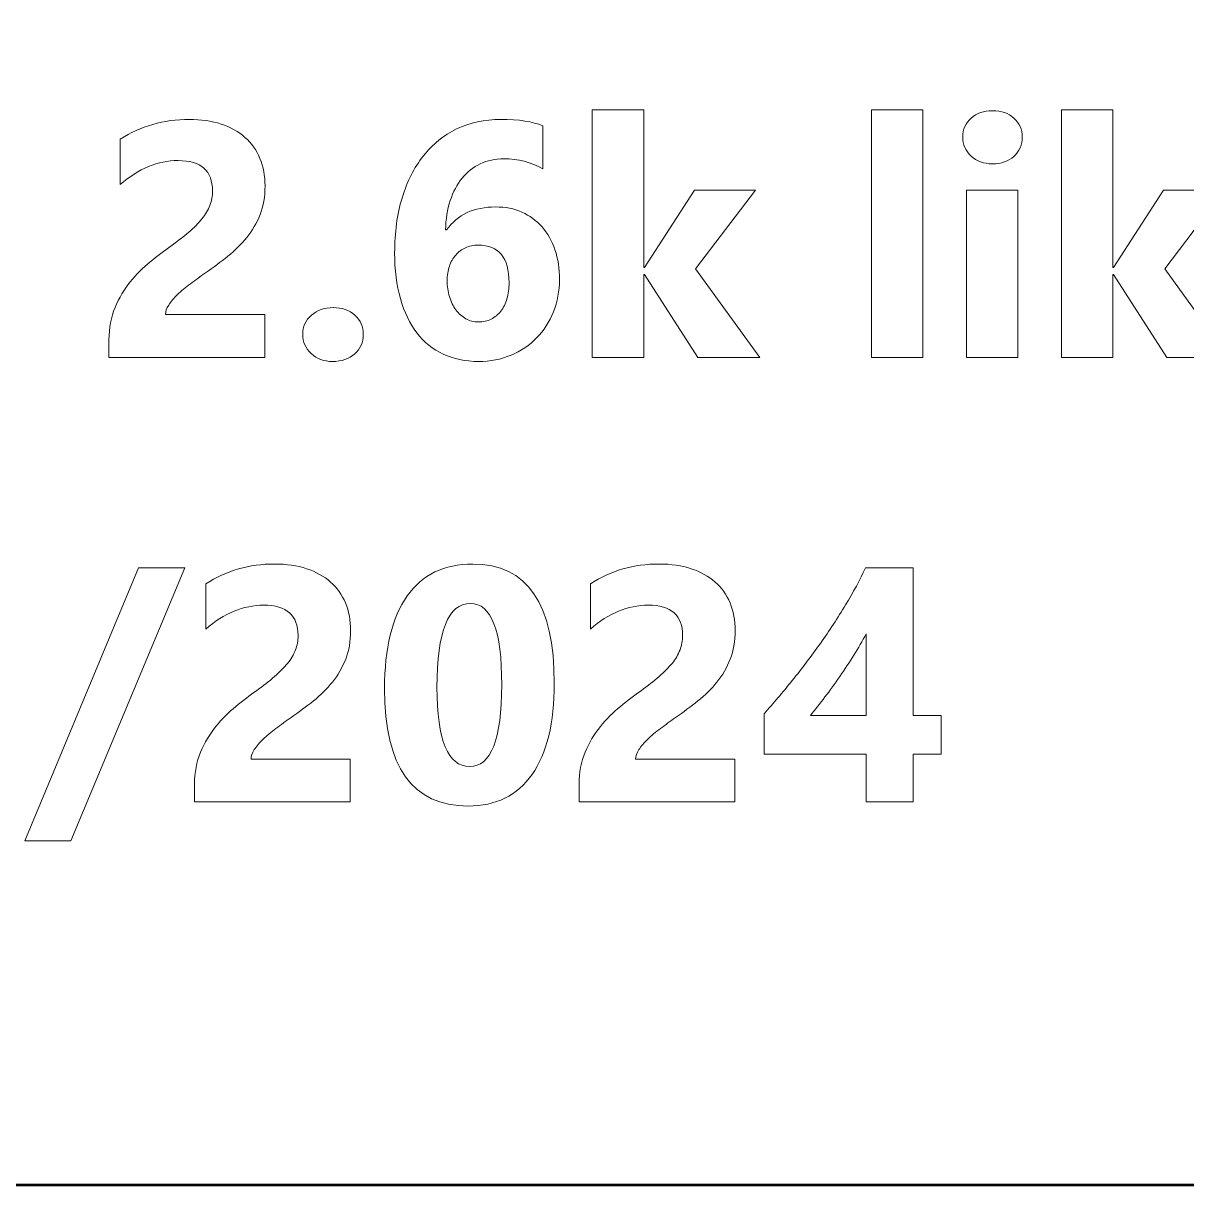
# Model space of a CAD drawing. Header units: centimetres. Extents: x -15 to 18.5, y -14.8 to 14.8.
# Drawn here: x -8.954 to -6.744, y -12.1 to -9.893 of the extents above; entities that cross this region are included whole.
import ezdxf

# ---------------------------------------------------------------- set-up
doc = ezdxf.new("R2010")
doc.units = ezdxf.units.CM
doc.header["$MEASUREMENT"] = 0
doc.layers.add('Layer 1', color=7, linetype='Continuous')

msp = doc.modelspace()

# ---------------------------------------------------------------- linework, layer by layer
at = {"layer": 'Layer 1', "color": 5, "lineweight": 53}
msp.add_open_spline([(-13.5, -4.9), (-13.5, -4.9), (4.5, -4.9), (4.5, -4.9), (4.5, -4.9), (4.5, -4.9), (4.5, -12.1), (4.5, -12.1), (4.5, -12.1), (4.5, -12.1), (-13.5, -12.1), (-13.5, -12.1), (-13.5, -12.1), (-13.5, -12.1), (-13.5, -4.9), (-13.5, -4.9)], degree=3, knots=[0, 0, 0, 0, 0.2, 0.2, 0.2, 0.2, 0.4, 0.4, 0.4, 0.4, 0.6, 0.6, 0.6, 0.6, 1, 1, 1, 1], dxfattribs=at)
at = {"layer": 'Layer 1', "color": 202, "lineweight": 9}
for points, knots in [([(-8.68347, -10.44694), (-8.68347, -10.44694), (-8.49498, -10.44694), (-8.49498, -10.44694), (-8.49498, -10.44694), (-8.49498, -10.44694), (-8.49498, -10.52822), (-8.49498, -10.52822), (-8.49498, -10.52822), (-8.49498, -10.52822), (-8.79078, -10.52822), (-8.79078, -10.52822), (-8.79078, -10.52822), (-8.79078, -10.52822), (-8.79078, -10.49478), (-8.79078, -10.49478), (-8.79078, -10.49478), (-8.79078, -10.47202), (-8.78697, -10.4516), (-8.77925, -10.4335), (-8.77925, -10.4335), (-8.77163, -10.4154), (-8.762, -10.39921), (-8.75046, -10.38482), (-8.75046, -10.38482), (-8.73892, -10.37042), (-8.72622, -10.35772), (-8.71247, -10.34672), (-8.71247, -10.34672), (-8.69871, -10.3356), (-8.68569, -10.32565), (-8.6732, -10.31676), (-8.6732, -10.31676), (-8.66018, -10.30745), (-8.64886, -10.29856), (-8.63902, -10.29009), (-8.63902, -10.29009), (-8.62917, -10.28163), (-8.62092, -10.27316), (-8.61415, -10.2648), (-8.61415, -10.2648), (-8.60748, -10.25644), (-8.6025, -10.24797), (-8.59912, -10.2394), (-8.59912, -10.2394), (-8.59584, -10.23083), (-8.59414, -10.22173), (-8.59414, -10.21199), (-8.59414, -10.21199), (-8.59414, -10.19294), (-8.59954, -10.17855), (-8.61034, -10.16881), (-8.61034, -10.16881), (-8.62103, -10.15918), (-8.63754, -10.15431), (-8.65965, -10.15431), (-8.65965, -10.15431), (-8.69786, -10.15431), (-8.73448, -10.16944), (-8.7694, -10.19982), (-8.7694, -10.19982), (-8.7694, -10.19982), (-8.7694, -10.11367), (-8.7694, -10.11367), (-8.7694, -10.11367), (-8.73067, -10.08869), (-8.68707, -10.0761), (-8.63849, -10.0761), (-8.63849, -10.0761), (-8.61595, -10.0761), (-8.59584, -10.07906), (-8.57795, -10.08499), (-8.57795, -10.08499), (-8.56007, -10.09092), (-8.54493, -10.09928), (-8.53244, -10.11028), (-8.53244, -10.11028), (-8.52006, -10.12118), (-8.51064, -10.13452), (-8.50408, -10.15008), (-8.50408, -10.15008), (-8.49762, -10.16574), (-8.49434, -10.1831), (-8.49434, -10.20236), (-8.49434, -10.20236), (-8.49434, -10.22278), (-8.49752, -10.24099), (-8.50376, -10.25686), (-8.50376, -10.25686), (-8.51011, -10.27284), (-8.51847, -10.28734), (-8.52895, -10.30036), (-8.52895, -10.30036), (-8.53932, -10.31338), (-8.55139, -10.32534), (-8.56504, -10.33613), (-8.56504, -10.33613), (-8.57869, -10.34703), (-8.59287, -10.35751), (-8.60748, -10.36756), (-8.60748, -10.36756), (-8.61743, -10.37466), (-8.62695, -10.38164), (-8.63616, -10.38852), (-8.63616, -10.38852), (-8.64537, -10.3955), (-8.65352, -10.40228), (-8.6605, -10.40905), (-8.6605, -10.40905), (-8.66759, -10.41572), (-8.6732, -10.42228), (-8.67733, -10.42874), (-8.67733, -10.42874), (-8.68146, -10.43509), (-8.68347, -10.44122), (-8.68347, -10.44694)], [0, 0, 0, 0, 0.0333333, 0.0333333, 0.0333333, 0.0333333, 0.0666667, 0.0666667, 0.0666667, 0.0666667, 0.1, 0.1, 0.1, 0.1, 0.1333333, 0.1333333, 0.1333333, 0.1333333, 0.1666667, 0.1666667, 0.1666667, 0.1666667, 0.2, 0.2, 0.2, 0.2, 0.2333333, 0.2333333, 0.2333333, 0.2333333, 0.2666667, 0.2666667, 0.2666667, 0.2666667, 0.3, 0.3, 0.3, 0.3, 0.3333333, 0.3333333, 0.3333333, 0.3333333, 0.3666667, 0.3666667, 0.3666667, 0.3666667, 0.4, 0.4, 0.4, 0.4, 0.4333333, 0.4333333, 0.4333333, 0.4333333, 0.4666667, 0.4666667, 0.4666667, 0.4666667, 0.5, 0.5, 0.5, 0.5, 0.5333333, 0.5333333, 0.5333333, 0.5333333, 0.5666667, 0.5666667, 0.5666667, 0.5666667, 0.6, 0.6, 0.6, 0.6, 0.6333333, 0.6333333, 0.6333333, 0.6333333, 0.6666667, 0.6666667, 0.6666667, 0.6666667, 0.7, 0.7, 0.7, 0.7, 0.7333333, 0.7333333, 0.7333333, 0.7333333, 0.7666667, 0.7666667, 0.7666667, 0.7666667, 0.8, 0.8, 0.8, 0.8, 0.8333333, 0.8333333, 0.8333333, 0.8333333, 0.8666667, 0.8666667, 0.8666667, 0.8666667, 0.9, 0.9, 0.9, 0.9, 0.9333333, 0.9333333, 0.9333333, 0.9333333, 1, 1, 1, 1]), ([(-7.93501, -10.38037), (-7.93501, -10.40228), (-7.93882, -10.4227), (-7.94644, -10.44175), (-7.94644, -10.44175), (-7.95417, -10.4607), (-7.96475, -10.47721), (-7.9784, -10.49118), (-7.9784, -10.49118), (-7.99205, -10.50515), (-8.00825, -10.51605), (-8.02708, -10.52399), (-8.02708, -10.52399), (-8.04592, -10.53203), (-8.06645, -10.53595), (-8.08879, -10.53595), (-8.08879, -10.53595), (-8.11376, -10.53595), (-8.1362, -10.53129), (-8.15588, -10.52198), (-8.15588, -10.52198), (-8.17567, -10.51277), (-8.1924, -10.49922), (-8.20605, -10.48155), (-8.20605, -10.48155), (-8.2196, -10.46387), (-8.23007, -10.44218), (-8.23727, -10.41657), (-8.23727, -10.41657), (-8.24457, -10.39095), (-8.24817, -10.36196), (-8.24817, -10.32946), (-8.24817, -10.32946), (-8.24817, -10.29126), (-8.24351, -10.25655), (-8.23409, -10.22543), (-8.23409, -10.22543), (-8.22468, -10.19432), (-8.21123, -10.16775), (-8.19377, -10.14563), (-8.19377, -10.14563), (-8.17631, -10.12351), (-8.15514, -10.10637), (-8.13038, -10.0943), (-8.13038, -10.0943), (-8.10551, -10.08224), (-8.07767, -10.0761), (-8.04666, -10.0761), (-8.04666, -10.0761), (-8.01227, -10.0761), (-7.9857, -10.08023), (-7.96665, -10.08827), (-7.96665, -10.08827), (-7.96665, -10.08827), (-7.96665, -10.17008), (-7.96665, -10.17008), (-7.96665, -10.17008), (-7.9892, -10.15727), (-8.01375, -10.15092), (-8.04042, -10.15092), (-8.04042, -10.15092), (-8.05693, -10.15092), (-8.07196, -10.1541), (-8.0854, -10.16045), (-8.0854, -10.16045), (-8.09884, -10.1669), (-8.11038, -10.17601), (-8.12001, -10.18775), (-8.12001, -10.18775), (-8.12953, -10.19961), (-8.13715, -10.21379), (-8.14255, -10.2304), (-8.14255, -10.2304), (-8.14805, -10.24702), (-8.15102, -10.26565), (-8.15144, -10.28607), (-8.15144, -10.28607), (-8.15144, -10.28607), (-8.14953, -10.28607), (-8.14953, -10.28607), (-8.14953, -10.28607), (-8.12847, -10.25686), (-8.09736, -10.24236), (-8.05629, -10.24236), (-8.05629, -10.24236), (-8.03788, -10.24236), (-8.02116, -10.24564), (-8.00634, -10.25231), (-8.00634, -10.25231), (-7.99142, -10.25887), (-7.97872, -10.26819), (-7.96814, -10.28036), (-7.96814, -10.28036), (-7.95766, -10.29242), (-7.94951, -10.30692), (-7.94369, -10.32386), (-7.94369, -10.32386), (-7.93787, -10.34089), (-7.93501, -10.35963), (-7.93501, -10.38037)], [0, 0, 0, 0, 0.0384615, 0.0384615, 0.0384615, 0.0384615, 0.0769231, 0.0769231, 0.0769231, 0.0769231, 0.1153846, 0.1153846, 0.1153846, 0.1153846, 0.1538462, 0.1538462, 0.1538462, 0.1538462, 0.1923077, 0.1923077, 0.1923077, 0.1923077, 0.2307692, 0.2307692, 0.2307692, 0.2307692, 0.2692308, 0.2692308, 0.2692308, 0.2692308, 0.3076923, 0.3076923, 0.3076923, 0.3076923, 0.3461538, 0.3461538, 0.3461538, 0.3461538, 0.3846154, 0.3846154, 0.3846154, 0.3846154, 0.4230769, 0.4230769, 0.4230769, 0.4230769, 0.4615385, 0.4615385, 0.4615385, 0.4615385, 0.5, 0.5, 0.5, 0.5, 0.5384615, 0.5384615, 0.5384615, 0.5384615, 0.5769231, 0.5769231, 0.5769231, 0.5769231, 0.6153846, 0.6153846, 0.6153846, 0.6153846, 0.6538462, 0.6538462, 0.6538462, 0.6538462, 0.6923077, 0.6923077, 0.6923077, 0.6923077, 0.7307692, 0.7307692, 0.7307692, 0.7307692, 0.7692308, 0.7692308, 0.7692308, 0.7692308, 0.8076923, 0.8076923, 0.8076923, 0.8076923, 0.8461538, 0.8461538, 0.8461538, 0.8461538, 0.8846154, 0.8846154, 0.8846154, 0.8846154, 0.9230769, 0.9230769, 0.9230769, 0.9230769, 1, 1, 1, 1]), ([(-7.55454, -10.52822), (-7.55454, -10.52822), (-7.67212, -10.52822), (-7.67212, -10.52822), (-7.67212, -10.52822), (-7.67212, -10.52822), (-7.77351, -10.37074), (-7.77351, -10.37074), (-7.77351, -10.37074), (-7.77351, -10.37074), (-7.77478, -10.37074), (-7.77478, -10.37074), (-7.77478, -10.37074), (-7.77478, -10.37074), (-7.77478, -10.52822), (-7.77478, -10.52822), (-7.77478, -10.52822), (-7.77478, -10.52822), (-7.87267, -10.52822), (-7.87267, -10.52822), (-7.87267, -10.52822), (-7.87267, -10.52822), (-7.87267, -10.05821), (-7.87267, -10.05821), (-7.87267, -10.05821), (-7.87267, -10.05821), (-7.77478, -10.05821), (-7.77478, -10.05821), (-7.77478, -10.05821), (-7.77478, -10.05821), (-7.77478, -10.3574), (-7.77478, -10.3574), (-7.77478, -10.3574), (-7.77478, -10.3574), (-7.77351, -10.3574), (-7.77351, -10.3574), (-7.77351, -10.3574), (-7.77351, -10.3574), (-7.67889, -10.21072), (-7.67889, -10.21072), (-7.67889, -10.21072), (-7.67889, -10.21072), (-7.56269, -10.21072), (-7.56269, -10.21072), (-7.56269, -10.21072), (-7.56269, -10.21072), (-7.67646, -10.35984), (-7.67646, -10.35984), (-7.67646, -10.35984), (-7.67646, -10.35984), (-7.55454, -10.52822), (-7.55454, -10.52822)], [0, 0, 0, 0, 0.0714286, 0.0714286, 0.0714286, 0.0714286, 0.1428571, 0.1428571, 0.1428571, 0.1428571, 0.2142857, 0.2142857, 0.2142857, 0.2142857, 0.2857143, 0.2857143, 0.2857143, 0.2857143, 0.3571429, 0.3571429, 0.3571429, 0.3571429, 0.4285714, 0.4285714, 0.4285714, 0.4285714, 0.5, 0.5, 0.5, 0.5, 0.5714286, 0.5714286, 0.5714286, 0.5714286, 0.6428571, 0.6428571, 0.6428571, 0.6428571, 0.7142857, 0.7142857, 0.7142857, 0.7142857, 0.7857143, 0.7857143, 0.7857143, 0.7857143, 0.8571429, 0.8571429, 0.8571429, 0.8571429, 1, 1, 1, 1]), ([(-7.24466, -10.52822), (-7.24466, -10.52822), (-7.34255, -10.52822), (-7.34255, -10.52822), (-7.34255, -10.52822), (-7.34255, -10.52822), (-7.34255, -10.05821), (-7.34255, -10.05821), (-7.34255, -10.05821), (-7.34255, -10.05821), (-7.24466, -10.05821), (-7.24466, -10.05821), (-7.24466, -10.05821), (-7.24466, -10.05821), (-7.24466, -10.52822), (-7.24466, -10.52822)], [0, 0, 0, 0, 0.2, 0.2, 0.2, 0.2, 0.4, 0.4, 0.4, 0.4, 0.6, 0.6, 0.6, 0.6, 1, 1, 1, 1]), ([(-7.11257, -10.16045), (-7.12908, -10.16045), (-7.14263, -10.15558), (-7.15311, -10.14574), (-7.15311, -10.14574), (-7.16369, -10.1359), (-7.16898, -10.12394), (-7.16898, -10.10965), (-7.16898, -10.10965), (-7.16898, -10.09494), (-7.16369, -10.08298), (-7.15311, -10.07367), (-7.15311, -10.07367), (-7.14263, -10.06435), (-7.12908, -10.0597), (-7.11257, -10.0597), (-7.11257, -10.0597), (-7.09575, -10.0597), (-7.0822, -10.06435), (-7.07172, -10.07367), (-7.07172, -10.07367), (-7.06135, -10.08298), (-7.05606, -10.09494), (-7.05606, -10.10965), (-7.05606, -10.10965), (-7.05606, -10.12447), (-7.06135, -10.13674), (-7.07172, -10.14627), (-7.07172, -10.14627), (-7.0822, -10.15569), (-7.09575, -10.16045), (-7.11257, -10.16045)], [0, 0, 0, 0, 0.1111111, 0.1111111, 0.1111111, 0.1111111, 0.2222222, 0.2222222, 0.2222222, 0.2222222, 0.3333333, 0.3333333, 0.3333333, 0.3333333, 0.4444444, 0.4444444, 0.4444444, 0.4444444, 0.5555556, 0.5555556, 0.5555556, 0.5555556, 0.6666667, 0.6666667, 0.6666667, 0.6666667, 0.7777778, 0.7777778, 0.7777778, 0.7777778, 1, 1, 1, 1]), ([(-6.66352, -10.52822), (-6.66352, -10.52822), (-6.7811, -10.52822), (-6.7811, -10.52822), (-6.7811, -10.52822), (-6.7811, -10.52822), (-6.88249, -10.37074), (-6.88249, -10.37074), (-6.88249, -10.37074), (-6.88249, -10.37074), (-6.88376, -10.37074), (-6.88376, -10.37074), (-6.88376, -10.37074), (-6.88376, -10.37074), (-6.88376, -10.52822), (-6.88376, -10.52822), (-6.88376, -10.52822), (-6.88376, -10.52822), (-6.98165, -10.52822), (-6.98165, -10.52822), (-6.98165, -10.52822), (-6.98165, -10.52822), (-6.98165, -10.05821), (-6.98165, -10.05821), (-6.98165, -10.05821), (-6.98165, -10.05821), (-6.88376, -10.05821), (-6.88376, -10.05821), (-6.88376, -10.05821), (-6.88376, -10.05821), (-6.88376, -10.3574), (-6.88376, -10.3574), (-6.88376, -10.3574), (-6.88376, -10.3574), (-6.88249, -10.3574), (-6.88249, -10.3574), (-6.88249, -10.3574), (-6.88249, -10.3574), (-6.78787, -10.21072), (-6.78787, -10.21072), (-6.78787, -10.21072), (-6.78787, -10.21072), (-6.67167, -10.21072), (-6.67167, -10.21072), (-6.67167, -10.21072), (-6.67167, -10.21072), (-6.78544, -10.35984), (-6.78544, -10.35984), (-6.78544, -10.35984), (-6.78544, -10.35984), (-6.66352, -10.52822), (-6.66352, -10.52822)], [0, 0, 0, 0, 0.0714286, 0.0714286, 0.0714286, 0.0714286, 0.1428571, 0.1428571, 0.1428571, 0.1428571, 0.2142857, 0.2142857, 0.2142857, 0.2142857, 0.2857143, 0.2857143, 0.2857143, 0.2857143, 0.3571429, 0.3571429, 0.3571429, 0.3571429, 0.4285714, 0.4285714, 0.4285714, 0.4285714, 0.5, 0.5, 0.5, 0.5, 0.5714286, 0.5714286, 0.5714286, 0.5714286, 0.6428571, 0.6428571, 0.6428571, 0.6428571, 0.7142857, 0.7142857, 0.7142857, 0.7142857, 0.7857143, 0.7857143, 0.7857143, 0.7857143, 0.8571429, 0.8571429, 0.8571429, 0.8571429, 1, 1, 1, 1]), ([(-7.06421, -10.52822), (-7.06421, -10.52822), (-7.1621, -10.52822), (-7.1621, -10.52822), (-7.1621, -10.52822), (-7.1621, -10.52822), (-7.1621, -10.21072), (-7.1621, -10.21072), (-7.1621, -10.21072), (-7.1621, -10.21072), (-7.06421, -10.21072), (-7.06421, -10.21072), (-7.06421, -10.21072), (-7.06421, -10.21072), (-7.06421, -10.52822), (-7.06421, -10.52822)], [0, 0, 0, 0, 0.2, 0.2, 0.2, 0.2, 0.4, 0.4, 0.4, 0.4, 0.6, 0.6, 0.6, 0.6, 1, 1, 1, 1]), ([(-8.03079, -10.38651), (-8.03079, -10.33878), (-8.05037, -10.31486), (-8.08942, -10.31486), (-8.08942, -10.31486), (-8.09831, -10.31486), (-8.10635, -10.31655), (-8.11366, -10.31983), (-8.11366, -10.31983), (-8.12085, -10.32311), (-8.12699, -10.32777), (-8.13218, -10.3338), (-8.13218, -10.3338), (-8.13736, -10.33984), (-8.14138, -10.34693), (-8.14414, -10.35508), (-8.14414, -10.35508), (-8.14689, -10.36323), (-8.14837, -10.37222), (-8.14837, -10.38217), (-8.14837, -10.38217), (-8.14837, -10.39318), (-8.14689, -10.40334), (-8.14403, -10.41286), (-8.14403, -10.41286), (-8.14107, -10.42239), (-8.13705, -10.43075), (-8.13175, -10.43784), (-8.13175, -10.43784), (-8.12646, -10.44493), (-8.12022, -10.45064), (-8.11302, -10.45477), (-8.11302, -10.45477), (-8.10572, -10.4589), (-8.09768, -10.46091), (-8.08879, -10.46091), (-8.08879, -10.46091), (-8.0799, -10.46091), (-8.07196, -10.45911), (-8.06476, -10.45551), (-8.06476, -10.45551), (-8.05767, -10.45191), (-8.05153, -10.44683), (-8.04645, -10.44027), (-8.04645, -10.44027), (-8.04137, -10.43382), (-8.03756, -10.42598), (-8.03481, -10.41678), (-8.03481, -10.41678), (-8.03216, -10.40757), (-8.03079, -10.39752), (-8.03079, -10.38651)], [0, 0, 0, 0, 0.0714286, 0.0714286, 0.0714286, 0.0714286, 0.1428571, 0.1428571, 0.1428571, 0.1428571, 0.2142857, 0.2142857, 0.2142857, 0.2142857, 0.2857143, 0.2857143, 0.2857143, 0.2857143, 0.3571429, 0.3571429, 0.3571429, 0.3571429, 0.4285714, 0.4285714, 0.4285714, 0.4285714, 0.5, 0.5, 0.5, 0.5, 0.5714286, 0.5714286, 0.5714286, 0.5714286, 0.6428571, 0.6428571, 0.6428571, 0.6428571, 0.7142857, 0.7142857, 0.7142857, 0.7142857, 0.7857143, 0.7857143, 0.7857143, 0.7857143, 0.8571429, 0.8571429, 0.8571429, 0.8571429, 1, 1, 1, 1]), ([(-8.36629, -10.53595), (-8.38248, -10.53595), (-8.39592, -10.53097), (-8.40661, -10.52113), (-8.40661, -10.52113), (-8.4174, -10.51118), (-8.42269, -10.49901), (-8.42269, -10.48451), (-8.42269, -10.48451), (-8.42269, -10.46959), (-8.41719, -10.45742), (-8.40618, -10.44789), (-8.40618, -10.44789), (-8.39507, -10.43837), (-8.38131, -10.4336), (-8.3648, -10.4336), (-8.3648, -10.4336), (-8.34798, -10.4336), (-8.33432, -10.43847), (-8.32363, -10.4481), (-8.32363, -10.4481), (-8.31305, -10.45763), (-8.30776, -10.4698), (-8.30776, -10.48451), (-8.30776, -10.48451), (-8.30776, -10.49954), (-8.31316, -10.51192), (-8.32395, -10.52155), (-8.32395, -10.52155), (-8.33485, -10.53118), (-8.34893, -10.53595), (-8.36629, -10.53595)], [0, 0, 0, 0, 0.1111111, 0.1111111, 0.1111111, 0.1111111, 0.2222222, 0.2222222, 0.2222222, 0.2222222, 0.3333333, 0.3333333, 0.3333333, 0.3333333, 0.4444444, 0.4444444, 0.4444444, 0.4444444, 0.5555556, 0.5555556, 0.5555556, 0.5555556, 0.6666667, 0.6666667, 0.6666667, 0.6666667, 0.7777778, 0.7777778, 0.7777778, 0.7777778, 1, 1, 1, 1]), ([(-8.64653, -10.92827), (-8.64653, -10.92827), (-8.86318, -11.44665), (-8.86318, -11.44665), (-8.86318, -11.44665), (-8.86318, -11.44665), (-8.9507, -11.44665), (-8.9507, -11.44665), (-8.9507, -11.44665), (-8.9507, -11.44665), (-8.7348, -10.92827), (-8.7348, -10.92827), (-8.7348, -10.92827), (-8.7348, -10.92827), (-8.64653, -10.92827), (-8.64653, -10.92827)], [0, 0, 0, 0, 0.2, 0.2, 0.2, 0.2, 0.4, 0.4, 0.4, 0.4, 0.6, 0.6, 0.6, 0.6, 1, 1, 1, 1]), ([(-8.52091, -11.2916), (-8.52091, -11.2916), (-8.33242, -11.2916), (-8.33242, -11.2916), (-8.33242, -11.2916), (-8.33242, -11.2916), (-8.33242, -11.37288), (-8.33242, -11.37288), (-8.33242, -11.37288), (-8.33242, -11.37288), (-8.62822, -11.37288), (-8.62822, -11.37288), (-8.62822, -11.37288), (-8.62822, -11.37288), (-8.62822, -11.33944), (-8.62822, -11.33944), (-8.62822, -11.33944), (-8.62822, -11.31668), (-8.62441, -11.29626), (-8.61669, -11.27816), (-8.61669, -11.27816), (-8.60907, -11.26006), (-8.59944, -11.24387), (-8.5879, -11.22948), (-8.5879, -11.22948), (-8.57636, -11.21508), (-8.56366, -11.20238), (-8.54991, -11.19138), (-8.54991, -11.19138), (-8.53615, -11.18026), (-8.52313, -11.17031), (-8.51064, -11.16142), (-8.51064, -11.16142), (-8.49762, -11.15211), (-8.4863, -11.14322), (-8.47646, -11.13475), (-8.47646, -11.13475), (-8.46661, -11.12629), (-8.45836, -11.11782), (-8.45159, -11.10946), (-8.45159, -11.10946), (-8.44492, -11.1011), (-8.43994, -11.09263), (-8.43656, -11.08406), (-8.43656, -11.08406), (-8.43328, -11.07549), (-8.43158, -11.06639), (-8.43158, -11.05665), (-8.43158, -11.05665), (-8.43158, -11.0376), (-8.43698, -11.02321), (-8.44778, -11.01347), (-8.44778, -11.01347), (-8.45847, -11.00384), (-8.47498, -10.99897), (-8.49709, -10.99897), (-8.49709, -10.99897), (-8.5353, -10.99897), (-8.57192, -11.0141), (-8.60684, -11.04448), (-8.60684, -11.04448), (-8.60684, -11.04448), (-8.60684, -10.95833), (-8.60684, -10.95833), (-8.60684, -10.95833), (-8.56811, -10.93335), (-8.52451, -10.92076), (-8.47593, -10.92076), (-8.47593, -10.92076), (-8.45339, -10.92076), (-8.43328, -10.92372), (-8.41539, -10.92965), (-8.41539, -10.92965), (-8.39751, -10.93558), (-8.38237, -10.94394), (-8.36988, -10.95494), (-8.36988, -10.95494), (-8.3575, -10.96584), (-8.34808, -10.97918), (-8.34152, -10.99474), (-8.34152, -10.99474), (-8.33506, -11.0104), (-8.33178, -11.02776), (-8.33178, -11.04702), (-8.33178, -11.04702), (-8.33178, -11.06744), (-8.33496, -11.08565), (-8.3412, -11.10152), (-8.3412, -11.10152), (-8.34755, -11.1175), (-8.35591, -11.132), (-8.36639, -11.14502), (-8.36639, -11.14502), (-8.37676, -11.15804), (-8.38883, -11.17), (-8.40248, -11.18079), (-8.40248, -11.18079), (-8.41613, -11.19169), (-8.43031, -11.20217), (-8.44492, -11.21222), (-8.44492, -11.21222), (-8.45487, -11.21932), (-8.46439, -11.2263), (-8.4736, -11.23318), (-8.4736, -11.23318), (-8.48281, -11.24016), (-8.49096, -11.24694), (-8.49794, -11.25371), (-8.49794, -11.25371), (-8.50503, -11.26038), (-8.51064, -11.26694), (-8.51477, -11.2734), (-8.51477, -11.2734), (-8.5189, -11.27975), (-8.52091, -11.28588), (-8.52091, -11.2916)], [0, 0, 0, 0, 0.0333333, 0.0333333, 0.0333333, 0.0333333, 0.0666667, 0.0666667, 0.0666667, 0.0666667, 0.1, 0.1, 0.1, 0.1, 0.1333333, 0.1333333, 0.1333333, 0.1333333, 0.1666667, 0.1666667, 0.1666667, 0.1666667, 0.2, 0.2, 0.2, 0.2, 0.2333333, 0.2333333, 0.2333333, 0.2333333, 0.2666667, 0.2666667, 0.2666667, 0.2666667, 0.3, 0.3, 0.3, 0.3, 0.3333333, 0.3333333, 0.3333333, 0.3333333, 0.3666667, 0.3666667, 0.3666667, 0.3666667, 0.4, 0.4, 0.4, 0.4, 0.4333333, 0.4333333, 0.4333333, 0.4333333, 0.4666667, 0.4666667, 0.4666667, 0.4666667, 0.5, 0.5, 0.5, 0.5, 0.5333333, 0.5333333, 0.5333333, 0.5333333, 0.5666667, 0.5666667, 0.5666667, 0.5666667, 0.6, 0.6, 0.6, 0.6, 0.6333333, 0.6333333, 0.6333333, 0.6333333, 0.6666667, 0.6666667, 0.6666667, 0.6666667, 0.7, 0.7, 0.7, 0.7, 0.7333333, 0.7333333, 0.7333333, 0.7333333, 0.7666667, 0.7666667, 0.7666667, 0.7666667, 0.8, 0.8, 0.8, 0.8, 0.8333333, 0.8333333, 0.8333333, 0.8333333, 0.8666667, 0.8666667, 0.8666667, 0.8666667, 0.9, 0.9, 0.9, 0.9, 0.9333333, 0.9333333, 0.9333333, 0.9333333, 1, 1, 1, 1]), ([(-8.10858, -11.38061), (-8.21441, -11.38061), (-8.26733, -11.30631), (-8.26733, -11.15772), (-8.26733, -11.15772), (-8.26733, -11.08057), (-8.25304, -11.02183), (-8.22436, -10.9814), (-8.22436, -10.9814), (-8.19579, -10.94097), (-8.1542, -10.92076), (-8.0999, -10.92076), (-8.0999, -10.92076), (-7.9965, -10.92076), (-7.94486, -10.99632), (-7.94486, -11.14745), (-7.94486, -11.14745), (-7.94486, -11.2227), (-7.95893, -11.28038), (-7.98719, -11.32049), (-7.98719, -11.32049), (-8.01534, -11.3606), (-8.05588, -11.38061), (-8.10858, -11.38061)], [0, 0, 0, 0, 0.1428571, 0.1428571, 0.1428571, 0.1428571, 0.2857143, 0.2857143, 0.2857143, 0.2857143, 0.4285714, 0.4285714, 0.4285714, 0.4285714, 0.5714286, 0.5714286, 0.5714286, 0.5714286, 0.7142857, 0.7142857, 0.7142857, 0.7142857, 1, 1, 1, 1]), ([(-7.79045, -11.2916), (-7.79045, -11.2916), (-7.60196, -11.2916), (-7.60196, -11.2916), (-7.60196, -11.2916), (-7.60196, -11.2916), (-7.60196, -11.37288), (-7.60196, -11.37288), (-7.60196, -11.37288), (-7.60196, -11.37288), (-7.89776, -11.37288), (-7.89776, -11.37288), (-7.89776, -11.37288), (-7.89776, -11.37288), (-7.89776, -11.33944), (-7.89776, -11.33944), (-7.89776, -11.33944), (-7.89776, -11.31668), (-7.89395, -11.29626), (-7.88623, -11.27816), (-7.88623, -11.27816), (-7.87861, -11.26006), (-7.86898, -11.24387), (-7.85744, -11.22948), (-7.85744, -11.22948), (-7.8459, -11.21508), (-7.8332, -11.20238), (-7.81945, -11.19138), (-7.81945, -11.19138), (-7.80569, -11.18026), (-7.79267, -11.17031), (-7.78018, -11.16142), (-7.78018, -11.16142), (-7.76716, -11.15211), (-7.75584, -11.14322), (-7.746, -11.13475), (-7.746, -11.13475), (-7.73615, -11.12629), (-7.7279, -11.11782), (-7.72113, -11.10946), (-7.72113, -11.10946), (-7.71446, -11.1011), (-7.70948, -11.09263), (-7.7061, -11.08406), (-7.7061, -11.08406), (-7.70282, -11.07549), (-7.70112, -11.06639), (-7.70112, -11.05665), (-7.70112, -11.05665), (-7.70112, -11.0376), (-7.70652, -11.02321), (-7.71732, -11.01347), (-7.71732, -11.01347), (-7.72801, -11.00384), (-7.74452, -10.99897), (-7.76663, -10.99897), (-7.76663, -10.99897), (-7.80484, -10.99897), (-7.84146, -11.0141), (-7.87638, -11.04448), (-7.87638, -11.04448), (-7.87638, -11.04448), (-7.87638, -10.95833), (-7.87638, -10.95833), (-7.87638, -10.95833), (-7.83765, -10.93335), (-7.79405, -10.92076), (-7.74547, -10.92076), (-7.74547, -10.92076), (-7.72293, -10.92076), (-7.70282, -10.92372), (-7.68493, -10.92965), (-7.68493, -10.92965), (-7.66705, -10.93558), (-7.65191, -10.94394), (-7.63942, -10.95494), (-7.63942, -10.95494), (-7.62704, -10.96584), (-7.61762, -10.97918), (-7.61106, -10.99474), (-7.61106, -10.99474), (-7.6046, -11.0104), (-7.60132, -11.02776), (-7.60132, -11.04702), (-7.60132, -11.04702), (-7.60132, -11.06744), (-7.6045, -11.08565), (-7.61074, -11.10152), (-7.61074, -11.10152), (-7.61709, -11.1175), (-7.62545, -11.132), (-7.63593, -11.14502), (-7.63593, -11.14502), (-7.6463, -11.15804), (-7.65837, -11.17), (-7.67202, -11.18079), (-7.67202, -11.18079), (-7.68567, -11.19169), (-7.69985, -11.20217), (-7.71446, -11.21222), (-7.71446, -11.21222), (-7.72441, -11.21932), (-7.73393, -11.2263), (-7.74314, -11.23318), (-7.74314, -11.23318), (-7.75235, -11.24016), (-7.7605, -11.24694), (-7.76748, -11.25371), (-7.76748, -11.25371), (-7.77457, -11.26038), (-7.78018, -11.26694), (-7.78431, -11.2734), (-7.78431, -11.2734), (-7.78844, -11.27975), (-7.79045, -11.28588), (-7.79045, -11.2916)], [0, 0, 0, 0, 0.0333333, 0.0333333, 0.0333333, 0.0333333, 0.0666667, 0.0666667, 0.0666667, 0.0666667, 0.1, 0.1, 0.1, 0.1, 0.1333333, 0.1333333, 0.1333333, 0.1333333, 0.1666667, 0.1666667, 0.1666667, 0.1666667, 0.2, 0.2, 0.2, 0.2, 0.2333333, 0.2333333, 0.2333333, 0.2333333, 0.2666667, 0.2666667, 0.2666667, 0.2666667, 0.3, 0.3, 0.3, 0.3, 0.3333333, 0.3333333, 0.3333333, 0.3333333, 0.3666667, 0.3666667, 0.3666667, 0.3666667, 0.4, 0.4, 0.4, 0.4, 0.4333333, 0.4333333, 0.4333333, 0.4333333, 0.4666667, 0.4666667, 0.4666667, 0.4666667, 0.5, 0.5, 0.5, 0.5, 0.5333333, 0.5333333, 0.5333333, 0.5333333, 0.5666667, 0.5666667, 0.5666667, 0.5666667, 0.6, 0.6, 0.6, 0.6, 0.6333333, 0.6333333, 0.6333333, 0.6333333, 0.6666667, 0.6666667, 0.6666667, 0.6666667, 0.7, 0.7, 0.7, 0.7, 0.7333333, 0.7333333, 0.7333333, 0.7333333, 0.7666667, 0.7666667, 0.7666667, 0.7666667, 0.8, 0.8, 0.8, 0.8, 0.8333333, 0.8333333, 0.8333333, 0.8333333, 0.8666667, 0.8666667, 0.8666667, 0.8666667, 0.9, 0.9, 0.9, 0.9, 0.9333333, 0.9333333, 0.9333333, 0.9333333, 1, 1, 1, 1]), ([(-7.26308, -10.92827), (-7.26308, -10.92827), (-7.26308, -11.20852), (-7.26308, -11.20852), (-7.26308, -11.20852), (-7.26308, -11.20852), (-7.20974, -11.20852), (-7.20974, -11.20852), (-7.20974, -11.20852), (-7.20974, -11.20852), (-7.20974, -11.28176), (-7.20974, -11.28176), (-7.20974, -11.28176), (-7.20974, -11.28176), (-7.26308, -11.28176), (-7.26308, -11.28176), (-7.26308, -11.28176), (-7.26308, -11.28176), (-7.26308, -11.37288), (-7.26308, -11.37288), (-7.26308, -11.37288), (-7.26308, -11.37288), (-7.3524, -11.37288), (-7.3524, -11.37288), (-7.3524, -11.37288), (-7.3524, -11.37288), (-7.3524, -11.28176), (-7.3524, -11.28176), (-7.3524, -11.28176), (-7.3524, -11.28176), (-7.54618, -11.28176), (-7.54618, -11.28176), (-7.54618, -11.28176), (-7.54618, -11.28176), (-7.54618, -11.20513), (-7.54618, -11.20513), (-7.54618, -11.20513), (-7.52904, -11.18587), (-7.51126, -11.16492), (-7.49284, -11.14206), (-7.49284, -11.14206), (-7.47443, -11.1192), (-7.45665, -11.0957), (-7.4395, -11.07147), (-7.4395, -11.07147), (-7.42236, -11.04734), (-7.40638, -11.02299), (-7.39156, -10.99844), (-7.39156, -10.99844), (-7.37685, -10.97399), (-7.36426, -10.9506), (-7.35389, -10.92827), (-7.35389, -10.92827), (-7.35389, -10.92827), (-7.26308, -10.92827), (-7.26308, -10.92827)], [0, 0, 0, 0, 0.0666667, 0.0666667, 0.0666667, 0.0666667, 0.1333333, 0.1333333, 0.1333333, 0.1333333, 0.2, 0.2, 0.2, 0.2, 0.2666667, 0.2666667, 0.2666667, 0.2666667, 0.3333333, 0.3333333, 0.3333333, 0.3333333, 0.4, 0.4, 0.4, 0.4, 0.4666667, 0.4666667, 0.4666667, 0.4666667, 0.5333333, 0.5333333, 0.5333333, 0.5333333, 0.6, 0.6, 0.6, 0.6, 0.6666667, 0.6666667, 0.6666667, 0.6666667, 0.7333333, 0.7333333, 0.7333333, 0.7333333, 0.8, 0.8, 0.8, 0.8, 0.8666667, 0.8666667, 0.8666667, 0.8666667, 1, 1, 1, 1]), ([(-8.10424, -10.99558), (-8.14658, -10.99558), (-8.16774, -11.04871), (-8.16774, -11.15518), (-8.16774, -11.15518), (-8.16774, -11.25551), (-8.147, -11.30557), (-8.10551, -11.30557), (-8.10551, -11.30557), (-8.06498, -11.30557), (-8.04466, -11.25392), (-8.04466, -11.15052), (-8.04466, -11.15052), (-8.04466, -11.04723), (-8.06455, -10.99558), (-8.10424, -10.99558)], [0, 0, 0, 0, 0.2, 0.2, 0.2, 0.2, 0.4, 0.4, 0.4, 0.4, 0.6, 0.6, 0.6, 0.6, 1, 1, 1, 1]), ([(-7.45845, -11.20852), (-7.45845, -11.20852), (-7.3524, -11.20852), (-7.3524, -11.20852), (-7.3524, -11.20852), (-7.3524, -11.20852), (-7.3524, -11.05316), (-7.3524, -11.05316), (-7.3524, -11.05316), (-7.3596, -11.0666), (-7.36743, -11.08025), (-7.3759, -11.09401), (-7.3759, -11.09401), (-7.38437, -11.10777), (-7.39326, -11.12131), (-7.40257, -11.13465), (-7.40257, -11.13465), (-7.41188, -11.14798), (-7.4213, -11.1609), (-7.43083, -11.17338), (-7.43083, -11.17338), (-7.44035, -11.18587), (-7.44956, -11.19762), (-7.45845, -11.20852)], [0, 0, 0, 0, 0.1428571, 0.1428571, 0.1428571, 0.1428571, 0.2857143, 0.2857143, 0.2857143, 0.2857143, 0.4285714, 0.4285714, 0.4285714, 0.4285714, 0.5714286, 0.5714286, 0.5714286, 0.5714286, 0.7142857, 0.7142857, 0.7142857, 0.7142857, 1, 1, 1, 1])]:
    msp.add_open_spline(points, degree=3, knots=knots, dxfattribs=at)

doc.saveas('drawing.dxf')
